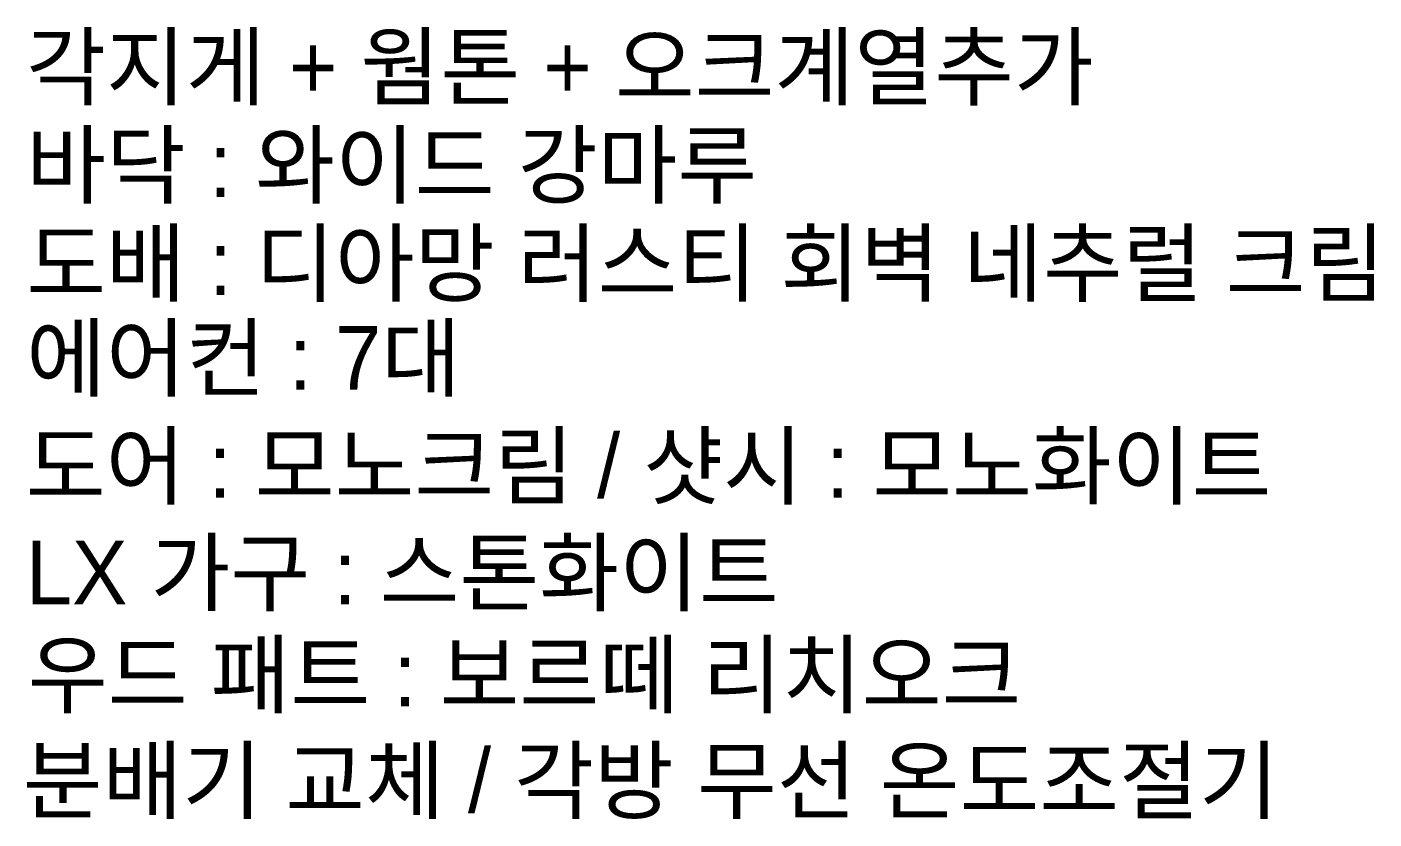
# Model space of a CAD drawing. Header units: inches. Extents: x -53835 to 52744, y -79586 to -50910.
# Drawn here: x -3227 to -1109, y -61758 to -60514 of the extents above; entities that cross this region are included whole.
import ezdxf

# ---------------------------------------------------------------- set-up
doc = ezdxf.new("R2010")
doc.units = ezdxf.units.IN
doc.header["$LTSCALE"] = 50
doc.header["$MEASUREMENT"] = 0
doc.layers.add('0-ELC TEXT', color=7, linetype='Continuous')
doc.styles.add('코레일둥고', font='Korail_Round_Gothic_Medium.ttf')

msp = doc.modelspace()

# ---------------------------------------------------------------- texts
at = {"layer": '0-ELC TEXT', "style": '코레일둥고'}
for s, p in [('각지게 + 웜톤 + 오크계열추가', (-3227.735, -60626.355)), ('바닥 : 와이드 강마루', (-3227.735, -60780.599)), ('도배 : 디아망 러스티 회벽 네추럴 크림', (-3227.735, -60934.843)), ('에어컨 : 7대', (-3227.735, -61083.768)), ('도어 : 모노크림 / 샷시 : 모노화이트', (-3228.51, -61253.305)), ('LX 가구 : 스톤화이트', (-3228.51, -61421.106)), ('우드 패트 : 보르떼 리치오크', (-3225.116, -61581.485)), ('분배기 교체 / 각방 무선 온도조절기', (-3233.275, -61747.758))]:
    msp.add_text(s, height=100, dxfattribs=at).set_placement(p)

doc.saveas('drawing.dxf')
